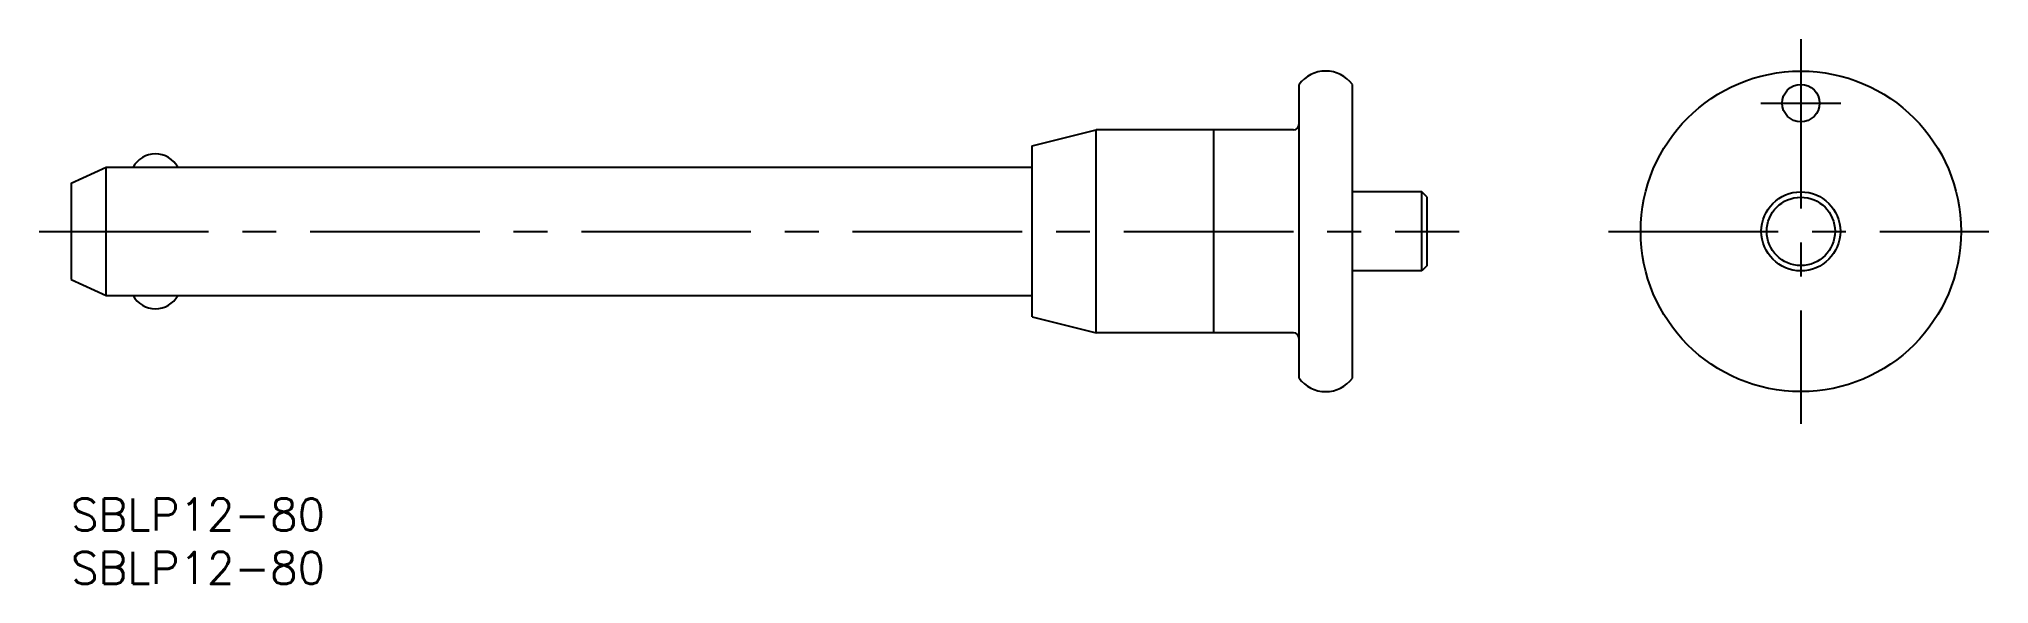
# Model space of a CAD drawing. Extents: x -3 to 180, y -8 to 43.
import ezdxf

# ---------------------------------------------------------------- set-up
doc = ezdxf.new("R2010")
doc.units = 0
doc.header["$LTSCALE"] = 0.5
doc.linetypes.add('CENTER', pattern=[50.8, 31.75, -6.35, 6.35, -6.35])
for name, color, linetype in [('MSM_CENTER', 1, 'CENTER'), ('MSM_CONTINUOUS', 7, 'CONTINUOUS'), ('MSM_PART_NUMBER', 7, 'CONTINUOUS')]:
    doc.layers.add(name, color=color, linetype=linetype)
doc.styles.get("Standard").update_dxf_attribs({"font": 'txt.shx', "height": 3, "bigfont": 'bigfont.shx'})

# ---------------------------------------------------------------- blocks, each defined once
blk = doc.blocks.new('*U10')
at = {"layer": 'MSM_PART_NUMBER'}
blk.add_text('SBLP12-80', height=3, dxfattribs=at).set_placement((0, -3))
blk = doc.blocks.new('*U11')
at = {"layer": 'MSM_PART_NUMBER'}
blk.add_text('SBLP12-80', height=3, dxfattribs=at).set_placement((0, -8))

msp = doc.modelspace()

# ---------------------------------------------------------------- linework, layer by layer
at = {"layer": 'MSM_CENTER'}
for p, q in [((162, 43), (162, 7)), ((158.25, 37), (165.75, 37)), ((-3, 25), (130, 25)), ((144, 25), (179.62, 25))]:
    msp.add_line(p, q, dxfattribs=at)
at = {"layer": 'MSM_CONTINUOUS'}
for p, q in [((115, 38.75), (115, 11.25)), ((120, 11.25), (120, 38.75)), ((90, 33), (96, 34.5)), ((90, 17), (90, 33)), ((114.5, 34.5), (96, 34.5)), ((96, 15.5), (96, 34.5)), ((107, 34.5), (107, 15.5)), ((0, 29.5), (3.3, 31)), ((0, 29.5), (0, 20.5)), ((3.3, 31), (90, 31)), ((3.3, 19), (3.3, 31)), ((126.5, 28.7), (120, 28.7)), ((127, 28.2), (126.5, 28.7)), ((126.5, 21.3), (126.5, 28.7)), ((127, 21.8), (127, 28.2)), ((0, 20.5), (3.3, 19)), ((126.5, 21.3), (120, 21.3)), ((127, 21.8), (126.5, 21.3)), ((3.3, 19), (90, 19)), ((90, 17), (96, 15.5)), ((114.5, 15.5), (96, 15.5))]:
    msp.add_line(p, q, dxfattribs=at)
for centre, radius in [((162, 25), 15), ((162, 37), 1.75), ((162, 25), 3.7), ((162, 25), 3.2)]:
    msp.add_circle(centre, radius, dxfattribs=at)
for centre, radius, start, end in [((117.5, 36.88), 3.12, 36.8455, 143.1545), ((114.5, 35), 0.5, 270, 0), ((7.9, 29.87), 2.38, 28.3636, 151.6364), ((7.9, 20.13), 2.38, 208.3636, 331.6364), ((114.5, 15), 0.5, 0, 90), ((117.5, 13.12), 3.12, 216.8455, 323.1545)]:
    msp.add_arc(centre, radius, start, end, dxfattribs=at)

# ---------------------------------------------------------------- block references
for name in ['*U10', '*U11']:
    msp.add_blockref(name, (0, 0), dxfattribs=at)

doc.saveas('drawing.dxf')
